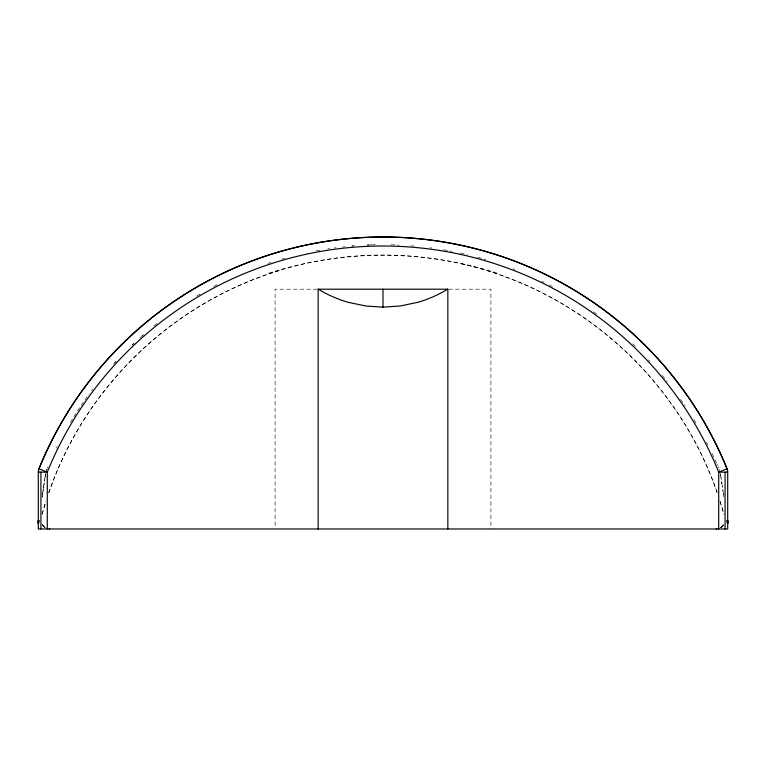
<?xml version="1.0" encoding="UTF-8"?>
<svg xmlns="http://www.w3.org/2000/svg" width="766" height="766" viewBox="0 0 766 766"><rect width="100%" height="100%" fill="white"/><g stroke="black" fill="none" stroke-linecap="round" stroke-linejoin="round"><path stroke-width="0.57" stroke-dasharray="3.83 2.87" d="M42.149 497.373L42.235 496.77M42.197 497.077L42.331 496.042M42.322 496.167L42.484 494.951M42.475 494.999L42.618 493.955M42.57 494.338L42.915 491.868M42.676 493.534L42.791 492.73M42.906 491.916L43.059 490.824M43.02 491.111L43.202 489.78M43.135 490.307L43.509 487.664M43.48 487.875L43.672 486.582M43.595 487.071L44.466 481.201M43.825 485.51L43.988 484.428M44.074 483.834L44.189 483.03M44.438 481.421L44.821 478.894M44.591 480.406L44.667 479.909M44.792 479.056L44.974 477.888M44.955 477.984L45.127 476.883M45.127 476.921L45.596 473.876M45.204 476.385L45.366 475.38M45.462 474.786L45.625 473.723M42.149 514.254L45.922 501.72M48.88 492.682C84.959 386.399 174.897 300.818 282.635 269.536M46.458 470.391L46.956 469.185M46.525 470.219L47.099 468.83M47.454 467.988L47.961 466.781M720.892 527.659L724.387 523.705M114.814 362.72L116.097 361.322M723.324 525.466L719.159 528.569M132.346 344.863L133.571 343.704M142.304 335.738L143.577 334.618M268.761 273.156C342.661 249.323 423.339 249.323 497.239 273.156M351.766 246.068L353.949 245.886M317.229 289.194L275.09 289.194L275.09 527.793M448.771 289.194L490.91 289.194L490.91 528.98M461.496 263.82C578.522 289.644 678.724 379.093 717.12 492.682M513 268.751L514.771 269.431M45.204 527.621L41.795 524.078M44.102 526.941L41.613 523.705M648.611 359.934L649.903 361.322M716.497 463.191L715.971 461.994A363.783 363.783 0 0 0 711.221 451.643M717.014 464.387L717.531 465.584M718.039 466.781L718.546 467.978M719.044 469.185L719.542 470.391M720.078 501.72L723.851 514.254M720.634 475.38L721.926 483.834M720.375 473.723L720.71 475.858M720.404 473.876L720.48 474.374M721.179 478.894L721.256 479.401M720.95 477.39L721.026 477.888M721.687 482.226L721.811 483.03M721.486 480.914L721.562 481.421M721.859 483.375L722.98 491.111M722.281 486.257L722.405 487.071M722.75 489.493L722.865 490.307M722.951 490.862L723.516 494.951M723.382 493.993L723.813 497.124M723.726 524.911A8.991 8.991 0 0 1 720.777 527.726M45.223 527.726A8.991 8.991 0 0 1 42.274 524.911M42.034 514.283A353.825 353.825 0 0 1 46.056 500.82M48.651 493.055A353.825 353.825 0 0 1 717.349 493.055M719.944 500.82A353.825 353.825 0 0 1 723.966 514.283M56.435 448.215A363.783 363.783 0 0 1 57.278 446.511M70.462 422.344A363.783 363.783 0 0 1 89.182 394.011M91.547 390.813A363.783 363.783 0 0 1 92.743 389.224M113.531 364.128A363.783 363.783 0 0 1 115.609 361.849M132.537 344.681A363.783 363.783 0 0 1 134.165 343.139M139.977 337.816A363.783 363.783 0 0 1 142.505 335.565M153.937 325.895A363.783 363.783 0 0 1 157.231 323.262M196.69 296.059A363.783 363.783 0 0 1 200.836 293.617M213.695 286.522A363.783 363.783 0 0 1 218.406 284.09M268.014 263.38A363.783 363.783 0 0 1 270.724 262.489M281.859 259.071A363.783 363.783 0 0 1 284.617 258.286M316.071 250.932A363.783 363.783 0 0 1 322.4 249.812M327.695 248.95A363.783 363.783 0 0 1 329.811 248.634M334.053 248.031A363.783 363.783 0 0 1 336.178 247.753M342.555 246.978A363.783 363.783 0 0 1 344.93 246.719M352.063 246.039A363.783 363.783 0 0 1 354.064 245.876M390.966 244.814A363.783 363.783 0 0 1 398.952 245.072M410.94 245.8A363.783 363.783 0 0 1 413.937 246.039M429.822 247.753A363.783 363.783 0 0 1 431.947 248.031M443.6 249.812A363.783 363.783 0 0 1 452.045 251.334M460.433 253.067A363.783 363.783 0 0 1 467.528 254.685M477.716 257.271A363.783 363.783 0 0 1 485.97 259.607M541.888 281.256A363.783 363.783 0 0 1 543.793 282.194M549.481 285.057A363.783 363.783 0 0 1 552.305 286.522M593.545 311.848A363.783 363.783 0 0 1 597.968 315.037M632.639 343.896A363.783 363.783 0 0 1 635.885 347.008M662.418 375.56A363.783 363.783 0 0 1 667.224 381.449M680.62 399.325A363.783 363.783 0 0 1 685.225 406.037M693.958 419.72A363.783 363.783 0 0 1 696.572 424.096M706.568 442.25A363.783 363.783 0 0 1 707.87 444.807M369.049 244.996L367.048 245.072A363.783 363.783 0 0 1 375.024 244.814L369.049 244.996"/><path stroke-width="1.15" d="M348.808 302.446L365.861 305.998L383 307.176L383 289.194M726.474 468.993L727.039 468.763A8.991 8.991 0 0 1 727.7 472.143L727.7 528.98L38.3 528.98L38.3 472.143A8.991 8.991 0 0 1 38.961 468.763A371.309 371.309 0 0 1 541.399 272.447M541.37 272.485A371.405 371.405 0 0 1 727.001 468.782L718.709 472.143A362.261 362.261 0 0 0 47.291 472.143L38.3 472.143A8.991 0.546 0 0 1 38.922 471.942M417.192 302.446L400.139 305.998L383 307.176M727.039 468.763A371.251 371.251 0 0 0 38.961 468.763L39.526 468.993M38.961 468.763L47.291 472.143L47.291 528.98M725.067 472.143L725.067 528.98M718.709 528.98L718.709 472.143L727.7 472.143A8.991 0.546 0 0 0 727.078 471.942M447.842 528.98L447.842 289.194L318.158 289.194L318.158 528.98M40.933 472.143L40.933 528.98M716.88 528.952A8.991 8.991 0 0 1 716.191 528.98M49.809 528.98A8.991 8.991 0 0 1 49.12 528.952M37.907 523.264A13.625 11.863 -25.1 0 1 38.147 520.42M727.853 520.42A13.625 11.863 25.1 0 1 728.093 523.264M726.714 520.516A13.625 10.829 40.7 0 1 727.24 523.149M38.76 523.149A13.625 10.829 -40.7 0 1 39.286 520.516M348.769 302.522A111.491 78.841 0 0 1 318.235 289.127M447.765 289.127A111.491 78.841 0 0 1 417.231 302.522"/></g></svg>
